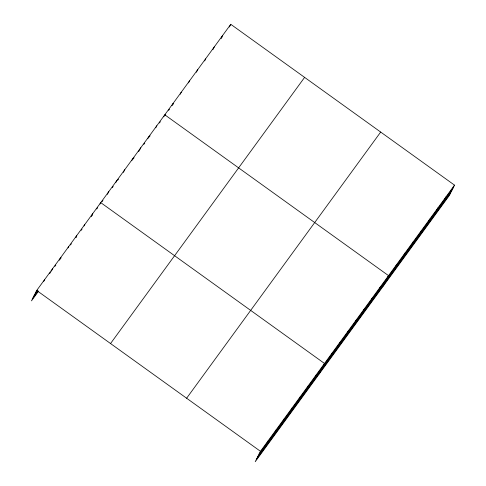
<?xml version="1.0" encoding="UTF-8"?>
<svg xmlns="http://www.w3.org/2000/svg" width="486" height="486" viewBox="0 0 486 486"><rect width="100%" height="100%" fill="white"/><g stroke="black" fill="none" stroke-linecap="round" stroke-linejoin="round"><path stroke-width="0.73" d="M454.519 185.136L260.466 451.306L255.235 461.7L449.295 195.536L454.519 185.136L230.765 24.3L36.705 290.464L31.481 300.864L38.594 291.102M43.691 281.516L44.712 279.486M51.358 271.218L52.719 268.509M59.359 260.235L60.72 257.531M68.046 247.903L68.726 246.548M75.713 237.599L76.733 235.57M84.054 225.941L84.74 224.593M92.741 213.609L91.38 216.319L92.267 215.098M100.067 203.986L100.748 202.632L324.502 363.467L319.272 373.868M107.388 194.357L108.755 191.654M115.735 182.706L116.755 180.671M123.401 172.402L124.762 169.693M131.742 160.745L132.769 158.715M139.749 149.767L140.77 147.732M147.756 138.783L148.777 136.754M155.757 127.806L156.784 125.777M163.764 116.828L164.784 114.799L388.539 275.635L383.314 286.029M172.014 105.517L173.034 103.482M180.257 94.205L181.278 92.17M188.507 82.893L189.528 80.858M196.411 72.256L197.778 69.547M204.661 60.944L205.681 58.915M212.911 49.633L214.271 46.923M222.515 35.612L221.154 38.321L222.023 37.13M229.404 27.009L230.765 24.3M267.106 443.032L268.466 440.322M275.112 432.054L276.473 429.345M283.119 421.07L284.48 418.367M291.12 410.093L292.481 407.383M299.127 399.115L300.488 396.406M307.134 388.138L308.495 385.428M315.135 377.154L316.495 374.451M331.148 355.199L332.509 352.49M339.149 344.216L340.51 341.512M347.156 333.238L348.517 330.529M355.163 322.261L356.524 319.551M363.163 311.277L364.524 308.574M371.17 300.299L372.531 297.59M379.177 289.322L380.538 286.612M395.428 267.027L396.789 264.323M403.672 255.715L405.038 253.012M411.921 244.403L413.282 241.7M420.171 233.092L421.532 230.382M428.415 221.78L429.776 219.071M436.665 210.468L438.026 207.759M444.909 199.157L446.276 196.447M35.344 293.173L37.568 290.124M49.578 273.654L50.465 272.433M54.912 266.334L55.805 265.113M60.252 259.014L61.139 257.799M70.476 244.987L71.369 243.765M75.816 237.666L76.703 236.445M81.15 230.346L82.043 229.131M96.714 208.998L97.607 207.777M102.054 201.678L102.941 200.457M112.284 187.651L113.171 186.43M117.618 180.33L118.505 179.109M133.182 158.983L134.075 157.762M138.522 151.662L139.409 150.441M143.856 144.342L144.743 143.121M149.196 137.022L150.083 135.801M159.42 122.994L160.313 121.773M164.724 115.717L165.592 114.526M168.63 110.358L169.499 109.168M172.542 105L173.405 103.81M34.069 295.713L37.629 290.835M32.756 298.325L38.09 291.005M110.547 343.541L304.607 77.377M186.624 398.228L380.684 132.058M259.105 454.009L453.159 187.845M257.823 456.548L451.883 190.384M256.511 459.161L450.571 192.997M36.705 290.464L260.466 451.306"/></g></svg>
